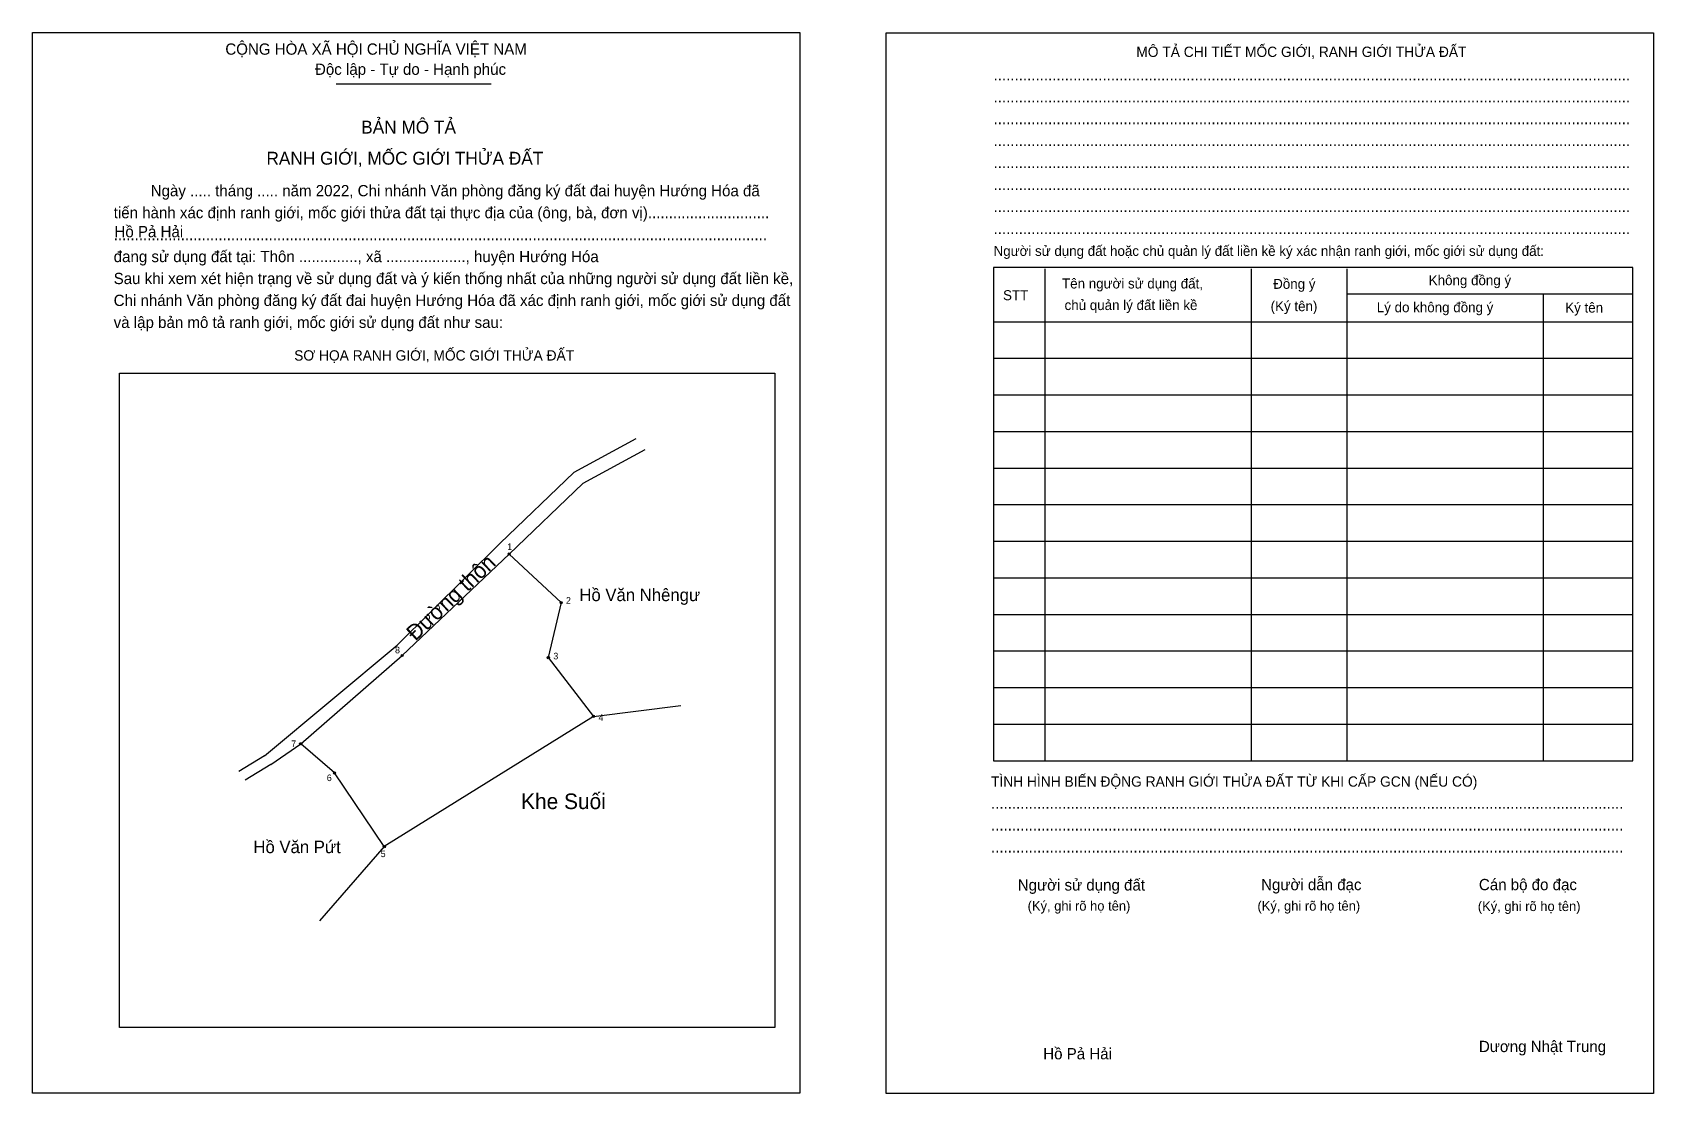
# Model space of a CAD drawing. Extents: x 548578 to 548890, y 1835817 to 1836021.
import ezdxf

# ---------------------------------------------------------------- set-up
doc = ezdxf.new("R2010")
doc.units = 0
for name, color, linetype in [('Level 1', 7, 'Continuous'), ('Level 10', 7, 'Continuous'), ('Level 11', 7, 'Continuous'), ('Level 12', 7, 'Continuous'), ('Level 2', 7, 'Continuous'), ('Level 25', 7, 'Continuous'), ('Level 55', 7, 'Continuous'), ('Level 6', 7, 'Continuous'), ('Level 9', 7, 'Continuous')]:
    doc.layers.add(name, color=color, linetype=linetype)

msp = doc.modelspace()

# ---------------------------------------------------------------- linework, layer by layer
at = {"layer": 'Level 1'}
for p, q in [((548578.41, 1836021.46), (548578.41, 1836021.46)), ((548742.46, 1836021.39), (548742.46, 1836021.39)), ((548636.76, 1836011.54), (548666.58, 1836011.54)), ((548772.94, 1835976.03), (548772.94, 1835881.44)), ((548812.6, 1835976.03), (548812.6, 1835881.44)), ((548830.96, 1835976.03), (548830.96, 1835881.44)), ((548830.96, 1835971.18), (548885.95, 1835971.18)), ((548868.72, 1835971.18), (548868.72, 1835881.44)), ((548763.1, 1835965.83), (548885.95, 1835965.83)), ((548763.1, 1835958.8), (548885.95, 1835958.8)), ((548595.16, 1835955.92), (548595.16, 1835955.92)), ((548763.1, 1835951.77), (548885.95, 1835951.77)), ((548763.1, 1835944.73), (548885.95, 1835944.73)), ((548763.1, 1835937.7), (548885.95, 1835937.7)), ((548763.1, 1835930.67), (548885.95, 1835930.67)), ((548763.1, 1835923.64), (548885.95, 1835923.64)), ((548763.1, 1835916.6), (548885.95, 1835916.6)), ((548763.1, 1835909.57), (548885.95, 1835909.57)), ((548763.1, 1835902.54), (548885.95, 1835902.54)), ((548763.1, 1835895.51), (548885.95, 1835895.51)), ((548763.1, 1835888.47), (548885.95, 1835888.47)), ((548721.04, 1835830.17), (548721.04, 1835830.17)), ((548725.86, 1835817.52), (548725.86, 1835817.52)), ((548889.91, 1835817.45), (548889.91, 1835817.45))]:
    msp.add_line(p, q, dxfattribs=at)
for points in [[(548885.95, 1835976.24), (548763.1, 1835976.24), (548763.1, 1835881.44), (548885.95, 1835881.44)], [(548595.16, 1835955.92), (548721.04, 1835955.92), (548721.04, 1835830.17), (548595.16, 1835830.17)]]:
    msp.add_lwpolyline(points, close=True, dxfattribs=at)
at = {"layer": 'Level 10'}
for p, q in [((548694.34, 1835943.3), (548682.43, 1835936.82)), ((548696.08, 1835941.21), (548684.17, 1835934.73)), ((548668.27, 1835923.26), (548682.43, 1835936.82)), ((548670.01, 1835921.17), (548684.17, 1835934.73)), ((548648.48, 1835903.63), (548668.27, 1835923.26)), ((548623, 1835882.38), (548648.48, 1835903.63)), ((548686.23, 1835889.97), (548703.02, 1835892.03)), ((548624.23, 1835880.74), (548629.97, 1835884.7)), ((548623, 1835882.38), (548618.09, 1835879.36)), ((548624.23, 1835880.74), (548619.32, 1835877.72)), ((548646.03, 1835864.92), (548633.59, 1835850.65))]:
    msp.add_line(p, q, dxfattribs=at)
msp.add_lwpolyline([(548649.45, 1835901.67), (548670.01, 1835921.17), (548680.01, 1835911.84), (548677.53, 1835901.26), (548686.23, 1835889.97), (548646.03, 1835864.92), (548636.46, 1835879.09), (548629.97, 1835884.7)], close=True, dxfattribs=at)
at = {"layer": 'Level 11'}
for centre in [(548670.01, 1835921.17), (548680.01, 1835911.84), (548649.45, 1835901.67), (548649.45, 1835901.67), (548677.53, 1835901.26), (548686.23, 1835889.97), (548629.97, 1835884.7), (548636.46, 1835879.09), (548646.03, 1835864.92)]:
    msp.add_circle(centre, 0.211, dxfattribs=at)
at = {"layer": 'Level 2'}
for points in [[(548578.42, 1836021.46), (548725.87, 1836021.46), (548725.87, 1835817.52), (548578.42, 1835817.52)], [(548742.46, 1836021.39), (548889.91, 1836021.39), (548889.91, 1835817.45), (548742.46, 1835817.45)]]:
    msp.add_lwpolyline(points, close=True, dxfattribs=at)
at = {"layer": 'Level 25'}
msp.add_line((548680.01, 1835911.84), (548670.01, 1835921.17), dxfattribs=at)

# ---------------------------------------------------------------- texts
at = {"layer": 'Level 1'}
for s, height, p in [('CỘNG HÒA XÃ HỘI CHỦ NGHĨA VIỆT NAM', 2.1659, (548615.48, 1836017.17)), ('MÔ TẢ CHI TIẾT MỐC GIỚI, RANH GIỚI THỬA ĐẤT', 1.9802, (548790.52, 1836016.74)), ('Độc lập - Tự do - Hạnh phúc', 2.1659, (548632.71, 1836013.3)), ('........................................................................................................................................................', 2.16589, (548763.1, 1836012.25)), ('........................................................................................................................................................', 2.16589, (548763.1, 1836008.03)), ('BẢN MÔ TẢ', 2.476, (548641.59, 1836002.01)), ('........................................................................................................................................................', 2.16589, (548763.1, 1836003.81)), ('RANH GIỚI, MỐC GIỚI THỬA ĐẤT', 2.4756, (548623.38, 1835996.03)), ('........................................................................................................................................................', 2.16589, (548763.1, 1835999.59)), ('........................................................................................................................................................', 2.16589, (548763.1, 1835995.37)), ('Ngày ..... tháng ..... năm 2022, Chi nhánh Văn phòng đăng ký đất đai huyện Hướng Hóa đã', 2.1659, (548601.14, 1835989.95)), ('........................................................................................................................................................', 2.16589, (548763.1, 1835991.15)), ('tiến hành xác định ranh giới, mốc giới thửa đất tại thực địa của (ông, bà, đơn vị).............................', 2.16589, (548594.03, 1835985.73)), ('........................................................................................................................................................', 2.16589, (548763.1, 1835986.93)), ('............................................................................................................................................................', 2.16589, (548594.03, 1835981.51)), ('Người sử dụng đất hoặc chủ quản lý đất liền kề ký xác nhận ranh giới, mốc giới sử dụng đất:', 1.9186, (548763.1, 1835978.49)), ('........................................................................................................................................................', 2.16589, (548763.1, 1835982.71)), ('đang sử dụng đất tại: Thôn .............., xã ..................., huyện Hướng Hóa', 2.1659, (548594.03, 1835977.29)), ('Sau khi xem xét hiện trạng về sử dụng đất và ý kiến thống nhất của những người sử dụng đất liền kề,', 2.1659, (548594.03, 1835973.07)), ('Tên người sử dụng đất,', 1.9186, (548776.25, 1835972.23)), ('Đồng ý', 1.919, (548816.82, 1835972.16)), ('Không đồng ý', 1.9186, (548846.71, 1835972.86)), ('Chi nhánh Văn phòng đăng ký đất đai huyện Hướng Hóa đã xác định ranh giới, mốc giới sử dụng đất', 2.1659, (548594.03, 1835968.86)), ('STT', 1.919, (548764.92, 1835969.98)), ('chủ quản lý đất liền kề', 1.9186, (548776.74, 1835968.08)), ('(Ký tên)', 1.919, (548816.33, 1835967.87)), ('Lý do không đồng ý', 1.9186, (548836.73, 1835967.66)), ('Ký tên', 1.919, (548872.94, 1835967.59)), ('và lập bản mô tả ranh giới, mốc giới sử dụng đất như sau:', 2.1659, (548594.03, 1835964.64)), ('SƠ HỌA RANH GIỚI, MỐC GIỚI THỬA ĐẤT', 1.9802, (548628.71, 1835958.37)), ('TÌNH HÌNH BIẾN ĐỘNG RANH GIỚI THỬA ĐẤT TỪ KHI CẤP GCN (NẾU CÓ)', 1.9802, (548762.6, 1835876.45)), ('.......................................................................................................................................................', 2.16589, (548762.6, 1835872.23)), ('.......................................................................................................................................................', 2.16589, (548762.6, 1835868.01)), ('.......................................................................................................................................................', 2.16589, (548762.6, 1835863.79)), ('Người sử dụng đất', 2.1659, (548767.74, 1835856.48)), ('Người dẫn đạc', 2.1659, (548814.5, 1835856.55)), ('Cán bộ đo đạc', 2.1659, (548856.35, 1835856.55)), ('(Ký, ghi rõ họ tên)', 1.8566, (548769.64, 1835852.61)), ('(Ký, ghi rõ họ tên)', 1.8566, (548813.8, 1835852.61)), ('(Ký, ghi rõ họ tên)', 1.8566, (548856.14, 1835852.54)), ('Dương Nhật Trung', 2.1659, (548856.35, 1835825.43))]:
    msp.add_text(s, height=height, dxfattribs=at).set_placement(p)
at = {"layer": 'Level 10'}
msp.add_text('Đường thôn', height=3, rotation=43.4843, dxfattribs=at).set_placement((548652.01, 1835904.32))
msp.add_text('Khe Suối', height=3, dxfattribs=at).set_placement((548672.31, 1835872.14))
at = {"layer": 'Level 12'}
for s, p in [('Hồ Văn Nhêngư', (548683.51, 1835912.12)), ('Hồ Văn Pứt', (548620.88, 1835863.67))]:
    msp.add_text(s, height=2.4, dxfattribs=at).set_placement(p)
at = {"layer": 'Level 55'}
for s, p in [('1', (548669.97, 1835921.17)), ('2', (548679.96, 1835911.84)), ('8', (548649.4, 1835901.67)), ('3', (548677.49, 1835901.26)), ('4', (548686.18, 1835889.97)), ('7', (548629.92, 1835884.7)), ('6', (548636.41, 1835879.09)), ('5', (548645.98, 1835864.92))]:
    msp.add_text(s, height=0.141, dxfattribs=at).set_placement(p)
at = {"layer": 'Level 6'}
for p in [(548594.18, 1835982.08), (548772.64, 1835824.03)]:
    msp.add_text('Hồ Pả Hải', height=2.166, dxfattribs=at).set_placement(p)
at = {"layer": 'Level 9'}
for s, p in [('1', (548669.65, 1835921.94)), ('2', (548680.93, 1835911.62)), ('8', (548648.09, 1835902.08)), ('3', (548678.51, 1835900.92)), ('4', (548687.18, 1835889.09)), ('7', (548628.14, 1835884.06)), ('6', (548634.98, 1835877.52)), ('5', (548645.33, 1835862.91))]:
    msp.add_text(s, height=1.27, dxfattribs=at).set_placement(p)

doc.saveas('drawing.dxf')
